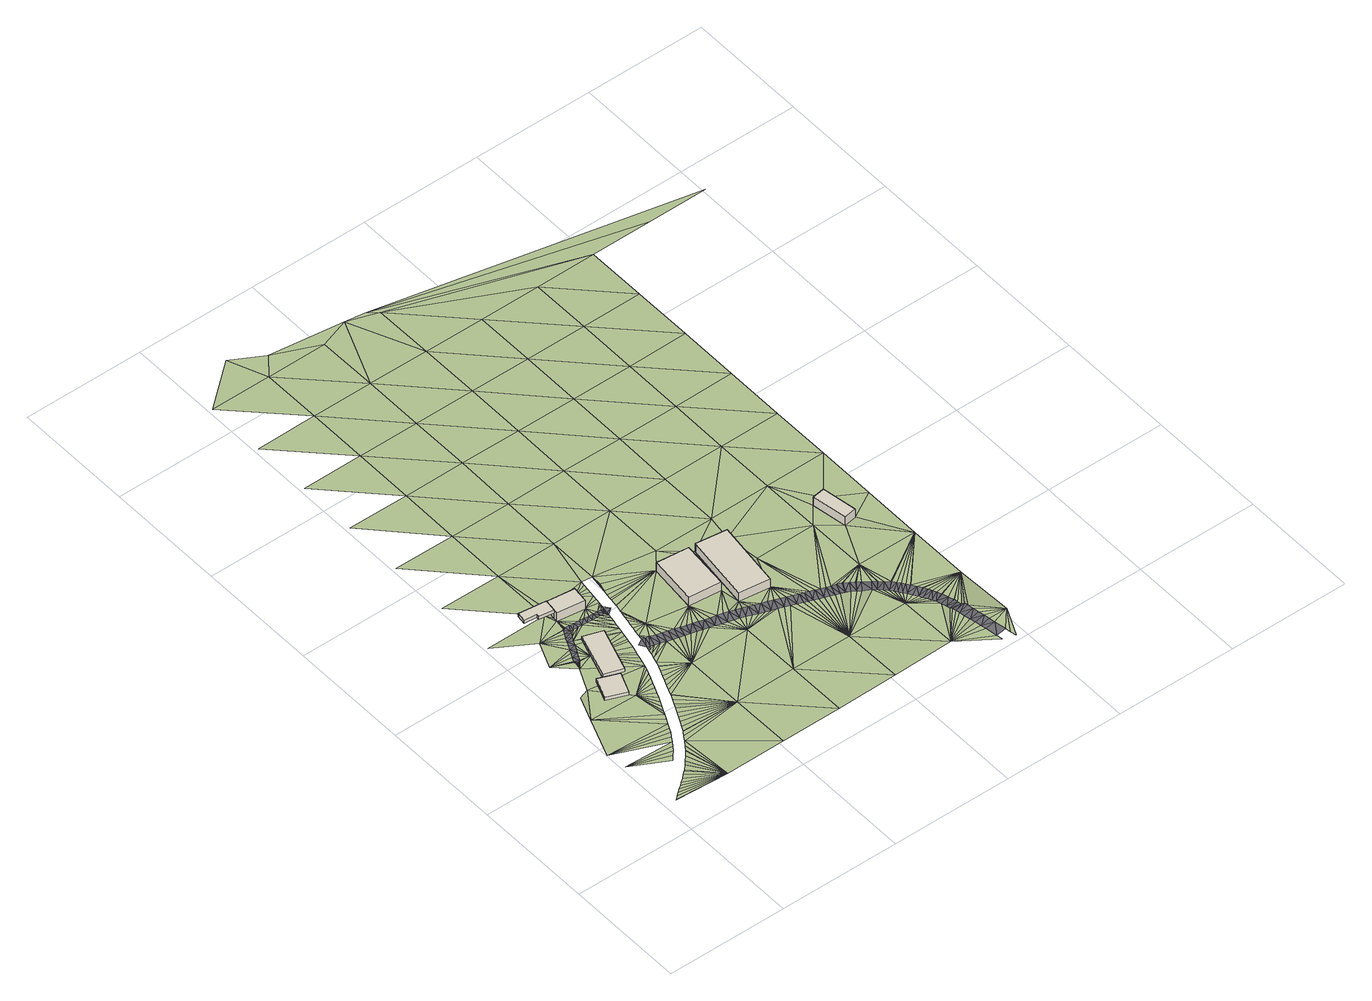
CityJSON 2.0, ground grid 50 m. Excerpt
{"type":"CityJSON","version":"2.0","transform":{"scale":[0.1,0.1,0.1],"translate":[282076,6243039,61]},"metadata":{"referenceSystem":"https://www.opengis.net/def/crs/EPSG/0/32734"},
"CityObjects":{
"building1":{"type":"Building","attributes":{"osm_building":"roof","osm_building:levels":"1","osm_layer":"1","ground_height":62.23,"bottom_roof_height":65.03,"roof_height":66.53},"geometry":[{"type":"Solid","lod":"1","boundaries":[[[[0,1,2,3]],[[1,4,5,2]],[[4,6,7,5]],[[6,0,3,7]],[[3,2,5,7]],[[6,4,1,0]]]]}]},
"building2":{"type":"Building","attributes":{"osm_building":"roof","osm_building:levels":"1","osm_layer":"1","ground_height":61.99,"bottom_roof_height":64.79,"roof_height":66.29},"geometry":[{"type":"Solid","lod":"1","boundaries":[[[[8,9,10,11]],[[9,12,13,10]],[[12,14,15,13]],[[14,8,11,15]],[[11,10,13,15]],[[14,12,9,8]]]]}]},
"building3":{"type":"Building","attributes":{"osm_building":"roof","osm_building:levels":"1","osm_layer":"1","ground_height":62.11,"bottom_roof_height":64.91,"roof_height":66.41},"geometry":[{"type":"Solid","lod":"1","boundaries":[[[[16,17,18,19]],[[17,20,21,18]],[[20,22,23,21]],[[22,24,25,23]],[[24,26,27,25]],[[26,16,19,27]],[[19,18,21,23,25,27]],[[26,24,22,20,17,16]]]]}]},
"building4":{"type":"Building","attributes":{"osm_building":"garage","osm_building:levels":"1","ground_height":62.11,"building_height":4.1,"roof_height":66.21,"plus_code":"4FRW3JCV+54C"},"geometry":[{"type":"Solid","lod":"1","boundaries":[[[[28,29,30,31]],[[29,32,33,30]],[[32,34,35,33]],[[34,36,37,35]],[[36,28,31,37]],[[31,30,33,35,37]],[[36,34,32,29,28]]]]}]},
"building5":{"type":"Building","attributes":{"osm_address":"G - Horticulture Research 2 Bellville 7530 Cape Town","osm_building":"greenhouse","osm_building:levels":"1","ground_height":62.23,"building_height":4.1,"roof_height":66.33,"plus_code":"4FRW3JCV+474"},"geometry":[{"type":"Solid","lod":"1","boundaries":[[[[38,39,40,41]],[[39,42,43,40]],[[42,44,45,43]],[[44,38,41,45]],[[41,40,43,45]],[[44,42,39,38]]]]}]},
"building6":{"type":"Building","attributes":{"osm_address":"H - Horticulture Research 1 Bellville 7530 Cape Town","osm_building":"greenhouse","osm_building:levels":"1","ground_height":62.29,"building_height":4.1,"roof_height":66.39,"plus_code":"4FRW3JCV+38Q"},"geometry":[{"type":"Solid","lod":"1","boundaries":[[[[46,47,48,49]],[[47,50,51,48]],[[50,52,53,51]],[[52,46,49,53]],[[49,48,51,53]],[[52,50,47,46]]]]}]},
"building7":{"type":"Building","attributes":{"osm_building":"service","osm_building:levels":"1","ground_height":62.6,"building_height":4.1,"roof_height":66.7,"plus_code":"4FRW3JCV+3GG"},"geometry":[{"type":"Solid","lod":"1","boundaries":[[[[54,55,56,57]],[[55,58,59,56]],[[58,60,61,59]],[[60,54,57,61]],[[57,56,59,61]],[[60,58,55,54]]]]}]},
"terrain1":{"type":"TINRelief","geometry":[{"type":"CompositeSurface","lod":"1","boundaries":[[[62,63,64]],[[64,63,65]],[[63,66,65]],[[66,63,67]],[[63,68,67]],[[69,68,63]],[[70,71,72]],[[63,73,69]],[[70,72,74]],[[63,75,73]],[[74,76,70]],[[75,63,77]],[[63,78,77]],[[79,70,76]],[[63,80,78]],[[81,82,83]],[[84,81,79]],[[80,63,85]],[[84,86,81]],[[85,63,87]],[[88,81,86]],[[89,87,63]],[[88,82,81]],[[90,89,63]],[[63,91,90]],[[92,93,83]],[[63,94,91]],[[82,95,83]],[[83,96,92]],[[97,83,95]],[[96,83,97]],[[94,63,98]],[[99,100,101]],[[102,96,97]],[[101,103,99]],[[103,104,99]],[[104,105,99]],[[106,99,105]],[[107,99,106]],[[108,99,107]],[[96,102,109]],[[110,94,111]],[[112,99,108]],[[112,113,99]],[[109,114,96]],[[115,116,100]],[[100,117,115]],[[116,101,100]],[[117,100,118]],[[118,100,119]],[[120,99,121]],[[100,122,119]],[[111,123,110]],[[122,100,124]],[[124,100,125]],[[125,100,126]],[[126,100,127]],[[127,100,128]],[[128,100,129]],[[129,100,130]],[[130,100,131]],[[100,132,131]],[[132,100,133]],[[100,134,133]],[[113,121,99]],[[134,100,135]],[[111,136,123]],[[135,100,137]],[[100,138,137]],[[139,96,114]],[[92,96,140]],[[100,92,140]],[[141,136,111]],[[142,143,120]],[[144,96,139]],[[138,100,145]],[[111,146,141]],[[144,147,96]],[[138,145,148]],[[149,148,145]],[[146,111,150]],[[149,145,151]],[[152,151,145]],[[145,153,152]],[[153,145,154]],[[155,96,147]],[[154,145,156]],[[120,121,157]],[[150,111,158]],[[111,94,98]],[[96,155,159]],[[160,156,145]],[[161,120,157]],[[162,158,111]],[[163,160,145]],[[96,159,164]],[[145,100,140]],[[165,120,161]],[[111,166,162]],[[163,145,167]],[[168,120,165]],[[96,164,169]],[[170,166,111]],[[171,120,168]],[[96,169,140]],[[172,120,171]],[[170,111,173]],[[120,172,29]],[[111,174,173]],[[120,29,142]],[[175,142,176]],[[145,140,177]],[[178,145,177]],[[179,180,181]],[[167,145,182]],[[180,183,184]],[[185,186,174]],[[187,29,172]],[[187,188,29]],[[145,178,189]],[[188,190,29]],[[190,191,29]],[[29,191,192]],[[29,192,193]],[[183,194,184]],[[193,195,29]],[[196,29,195]],[[196,197,29]],[[29,197,198]],[[189,199,145]],[[181,167,182]],[[200,29,198]],[[201,186,185]],[[180,179,183]],[[202,29,200]],[[199,203,145]],[[28,142,29]],[[204,179,181]],[[201,185,205]],[[203,206,145]],[[142,28,36]],[[174,111,185]],[[207,29,202]],[[205,185,208]],[[206,209,145]],[[210,145,209]],[[207,211,29]],[[212,208,185]],[[210,182,145]],[[204,181,213]],[[36,176,142]],[[212,185,214]],[[215,176,216]],[[214,185,217]],[[213,181,182]],[[218,217,185]],[[219,29,211]],[[220,111,98]],[[213,221,204]],[[222,218,223]],[[222,224,225]],[[225,226,227]],[[228,227,229]],[[211,230,219]],[[228,229,231]],[[221,232,233]],[[229,227,226]],[[213,232,221]],[[223,218,185]],[[219,230,234]],[[224,226,225]],[[235,233,236]],[[222,223,224]],[[236,233,232]],[[219,234,237]],[[238,239,240]],[[241,235,236]],[[36,242,176]],[[238,240,243]],[[241,244,245]],[[237,246,219]],[[241,236,244]],[[240,247,243]],[[248,216,249]],[[250,245,244]],[[251,245,250]],[[252,242,36]],[[223,185,253]],[[254,251,250]],[[255,243,256]],[[246,257,219]],[[251,254,258]],[[247,256,243]],[[258,254,259]],[[260,255,256]],[[261,246,262]],[[253,185,263]],[[252,219,264]],[[256,265,260]],[[262,266,267]],[[268,256,247]],[[261,257,246]],[[269,219,257]],[[266,270,267]],[[262,267,261]],[[265,256,271]],[[185,111,272]],[[269,264,219]],[[273,263,185]],[[271,256,274]],[[268,275,256]],[[220,276,111]],[[277,274,256]],[[278,277,256]],[[279,252,264]],[[280,273,185]],[[275,281,256]],[[279,282,252]],[[283,216,176]],[[252,282,284]],[[185,285,280]],[[281,286,256]],[[242,252,284]],[[287,249,288]],[[285,185,289]],[[242,283,176]],[[185,290,289]],[[272,111,276]],[[291,292,293]],[[286,42,256]],[[292,291,294]],[[272,290,185]],[[294,291,295]],[[296,295,291]],[[278,256,297]],[[286,298,42]],[[216,299,249]],[[278,297,300]],[[300,297,301]],[[302,288,303]],[[304,283,242]],[[298,305,42]],[[306,301,297]],[[307,306,297]],[[308,307,297]],[[42,305,309]],[[293,308,297]],[[299,216,283]],[[310,42,309]],[[291,293,297]],[[311,276,220]],[[42,297,256]],[[297,296,291]],[[310,312,42]],[[272,313,290]],[[296,297,304]],[[42,312,314]],[[315,313,272]],[[249,316,288]],[[314,317,42]],[[318,315,272]],[[319,303,320]],[[272,321,318]],[[322,319,320]],[[321,272,323]],[[299,316,249]],[[272,276,324]],[[323,272,325]],[[42,317,44]],[[304,326,283]],[[325,272,327]],[[304,297,328]],[[44,317,329]],[[330,327,272]],[[331,44,329]],[[288,332,303]],[[276,311,333]],[[272,334,330]],[[335,52,331]],[[335,336,52]],[[334,272,337]],[[338,324,276]],[[52,336,339]],[[326,299,283]],[[331,52,44]],[[288,316,332]],[[337,272,324]],[[338,276,340]],[[341,52,339]],[[333,340,276]],[[326,304,328]],[[52,341,342]],[[342,343,52]],[[320,344,322]],[[303,345,320]],[[297,346,328]],[[347,44,52]],[[52,343,348]],[[316,299,349]],[[303,332,345]],[[343,350,348]],[[44,347,346]],[[350,351,348]],[[352,340,333]],[[328,346,347]],[[349,299,326]],[[353,348,351]],[[354,352,333]],[[333,311,355]],[[353,356,348]],[[333,357,354]],[[344,320,358]],[[333,359,357]],[[348,356,360]],[[332,316,361]],[[362,359,333]],[[348,360,363]],[[320,345,358]],[[364,362,333]],[[348,363,365]],[[364,333,366]],[[326,328,367]],[[347,367,328]],[[365,368,348]],[[361,316,349]],[[369,366,333]],[[333,370,369]],[[371,348,368]],[[372,368,365]],[[370,333,373]],[[374,348,371]],[[368,375,371]],[[376,373,333]],[[345,332,377]],[[378,333,355]],[[371,375,379]],[[333,380,376]],[[347,374,367]],[[381,380,333]],[[349,326,382]],[[378,381,333]],[[377,332,361]],[[358,383,344]],[[370,373,384]],[[367,382,326]],[[345,383,358]],[[379,385,371]],[[386,387,388]],[[349,389,361]],[[390,385,379]],[[374,371,385]],[[387,391,388]],[[392,345,377]],[[386,385,390]],[[393,381,378]],[[355,394,378]],[[391,395,388]],[[395,396,388]],[[355,397,398]],[[393,378,399]],[[400,355,398]],[[392,383,345]],[[401,388,396]],[[355,400,402]],[[402,403,355]],[[378,404,399]],[[355,403,405]],[[406,355,405]],[[401,407,388]],[[408,404,378]],[[409,355,406]],[[349,382,389]],[[410,355,409]],[[355,410,411]],[[412,408,378]],[[411,413,355]],[[407,414,388]],[[394,355,413]],[[378,415,412]],[[414,416,388]],[[378,417,415]],[[417,378,418]],[[378,419,418]],[[416,420,388]],[[419,378,421]],[[378,422,421]],[[423,367,374]],[[422,378,424]],[[425,424,378]],[[394,425,378]],[[420,426,388]],[[388,385,386]],[[426,427,388]],[[388,427,428]],[[377,361,429]],[[388,428,430]],[[394,413,431]],[[361,389,429]],[[385,423,374]],[[382,367,432]],[[433,434,435]],[[436,383,392]],[[434,437,435]],[[434,438,437]],[[439,438,434]],[[434,440,439]],[[440,434,441]],[[436,442,383]],[[443,441,434]],[[434,444,443]],[[392,377,445]],[[446,447,448]],[[55,385,388]],[[446,449,447]],[[447,449,450]],[[451,452,430]],[[450,453,447]],[[454,452,451]],[[388,430,452]],[[455,447,453]],[[456,447,455]],[[447,457,444]],[[458,452,454]],[[447,459,457]],[[389,382,432]],[[456,460,447]],[[447,461,459]],[[447,460,462]],[[462,463,447]],[[464,447,463]],[[447,465,461]],[[452,458,466]],[[467,447,464]],[[447,468,465]],[[447,467,468]],[[466,469,452]],[[367,423,432]],[[448,452,469]],[[429,445,377]],[[434,447,444]],[[385,55,54]],[[423,385,54]],[[55,388,452]],[[392,470,436]],[[452,448,447]],[[389,471,429]],[[445,470,392]],[[54,60,423]],[[471,389,432]],[[472,55,452]],[[445,429,473]],[[472,474,60]],[[423,60,475]],[[452,474,472]],[[432,423,475]],[[473,429,471]],[[470,476,436]],[[470,445,477]],[[60,474,475]],[[442,436,478]],[[479,471,432]],[[477,445,473]],[[475,479,432]],[[480,473,471]],[[470,477,476]],[[480,471,479]],[[478,436,476]],[[477,473,481]],[[480,481,473]],[[482,476,477]],[[482,477,481]],[[478,483,442]],[[478,476,482]],[[483,484,442]]]}]},
"road1":{"type":"Road","attributes":{"osm_highway":"service","osm_lanes":"1","osm_surface":"asphalt"},"geometry":[{"type":"MultiSurface","lod":"1","boundaries":[[[127,128,129]],[[127,129,130]],[[124,118,119]],[[124,119,122]],[[130,126,127]],[[124,125,126]],[[124,115,118]],[[126,103,124]],[[126,130,138]],[[138,130,132]],[[134,132,133]],[[134,135,137]],[[134,137,132]],[[138,132,137]],[[153,138,148]],[[151,148,149]],[[152,153,148]],[[138,153,108]],[[148,151,152]],[[105,126,138]],[[131,132,130]],[[108,153,154]],[[103,105,104]],[[105,103,126]],[[116,103,101]],[[105,108,106]],[[116,115,124]],[[103,116,124]],[[106,108,107]],[[115,117,118]],[[154,112,108]],[[105,138,108]],[[156,112,154]],[[113,160,121]],[[160,113,112]],[[121,167,157]],[[167,161,157]],[[163,121,160]],[[112,156,160]],[[121,163,167]],[[181,180,161]],[[181,161,167]],[[161,180,165]],[[180,184,165]],[[165,184,168]],[[184,194,168]],[[202,194,183]],[[171,168,194]],[[233,234,221]],[[204,207,179]],[[183,179,207]],[[204,221,230]],[[237,233,235]],[[245,237,241]],[[251,246,245]],[[266,258,259]],[[267,270,485]],[[485,270,259]],[[259,254,485]],[[251,258,262]],[[235,241,237]],[[259,270,266]],[[171,187,172]],[[192,190,187]],[[187,190,188]],[[191,190,192]],[[187,171,192]],[[193,196,195]],[[196,193,192]],[[196,192,197]],[[200,198,197]],[[171,197,192]],[[171,200,197]],[[194,200,171]],[[183,207,202]],[[204,211,207]],[[237,245,246]],[[234,233,237]],[[251,262,246]],[[221,234,230]],[[194,202,200]],[[204,230,211]],[[258,266,262]]]}]},
"road2":{"type":"Road","attributes":{"osm_access":"private","osm_highway":"service","osm_is_in":"Bellville Campus, Cape Peninsula University of Technology, Bellville, Western Cape, South Africa","osm_lanes":"2","osm_maxspeed":"30","osm_name":"Mabaleng Way"},"geometry":[{"type":"MultiSurface","lod":"1","boundaries":[[[231,239,486]],[[231,229,240]],[[240,239,231]],[[247,229,226]],[[229,247,240]],[[224,247,226]],[[247,224,268]],[[268,224,223]],[[268,223,275]],[[275,223,253]],[[281,275,253]],[[281,253,263]],[[286,281,263]],[[286,263,273]],[[298,286,273]],[[273,280,298]],[[298,280,305]],[[309,280,285]],[[305,280,309]],[[289,309,285]],[[289,310,309]],[[290,312,289]],[[289,312,310]],[[290,313,312]],[[313,314,312]],[[313,315,317]],[[314,313,317]],[[315,318,317]],[[318,329,317]],[[318,321,331]],[[318,331,329]],[[321,323,331]],[[323,335,331]],[[323,336,335]],[[323,325,339]],[[323,339,336]],[[327,341,325]],[[325,341,339]],[[341,327,330]],[[341,330,342]],[[343,330,334]],[[342,330,343]],[[334,337,343]],[[350,343,337]],[[324,351,337]],[[351,350,337]],[[351,324,338]],[[338,353,351]],[[340,356,338]],[[338,356,353]],[[356,340,352]],[[360,356,352]],[[354,363,352]],[[352,363,360]],[[363,354,357]],[[357,365,363]],[[357,359,365]],[[359,372,365]],[[368,372,359]],[[362,375,359]],[[375,368,359]],[[375,362,364]],[[364,379,375]],[[366,390,364]],[[364,390,379]],[[390,366,369]],[[386,390,369]],[[386,369,370]],[[370,387,386]],[[370,384,387]],[[387,384,391]],[[401,384,373]],[[384,396,391]],[[384,401,396]],[[376,401,373]],[[395,391,396]],[[376,407,401]],[[416,376,380]],[[376,414,407]],[[376,416,414]],[[380,381,416]],[[420,381,393]],[[381,420,416]],[[393,399,428]],[[393,426,420]],[[426,393,427]],[[428,399,404]],[[427,393,428]],[[404,408,454]],[[412,454,408]],[[404,430,428]],[[458,412,415]],[[430,404,451]],[[451,404,454]],[[415,417,466]],[[454,412,458]],[[400,398,438]],[[417,418,446]],[[402,400,438]],[[458,415,466]],[[446,418,419]],[[440,403,402]],[[440,405,403]],[[466,417,469]],[[438,398,437]],[[448,469,417]],[[421,453,419]],[[405,443,406]],[[448,417,446]],[[406,443,409]],[[421,422,455]],[[422,424,455]],[[402,438,439]],[[409,457,410]],[[402,439,440]],[[459,411,410]],[[456,424,425]],[[459,413,411]],[[449,446,419]],[[461,431,413]],[[464,425,394]],[[431,464,394]],[[449,419,450]],[[405,440,441]],[[450,419,453]],[[441,443,405]],[[453,421,455]],[[444,409,443]],[[444,457,409]],[[455,424,456]],[[457,459,410]],[[460,456,425]],[[413,459,461]],[[460,425,462]],[[462,425,463]],[[463,425,464]],[[431,461,465]],[[467,464,431]],[[467,431,465]],[[465,468,467]]]}]}
},
"vertices":[
[184,741,40],[149,652,40],[149,652,55],[184,741,55],[230,620,40],[230,620,55],[266,709,40],[266,709,55],
[277,934,38],[214,744,38],[214,744,53],[277,934,53],[292,719,38],[292,719,53],[355,908,38],[355,908,53],
[291,1144,39],[177,1158,39],[177,1158,54],[291,1144,54],[172,1119,39],[172,1119,54],[224,1113,39],[224,1113,54],[222,1101,39],[222,1101,54],[284,1093,39],[284,1093,54],
[284,1093,11],[283,1076,11],[283,1076,52],[284,1093,52],[398,1062,11],[398,1062,52],[406,1130,11],[406,1130,52],[291,1144,11],[291,1144,52],
[836,1036,12],[702,1049,12],[702,1049,53],[836,1036,53],[682,847,12],[682,847,53],[816,833,12],[816,833,53],
[956,737,12],[993,1018,12],[993,1018,54],[956,737,54],[866,1035,12],[866,1035,54],[829,753,12],[829,753,54],
[1322,950,16],[1345,804,16],[1345,804,57],[1322,950,57],[1396,812,16],[1396,812,57],[1373,958,16],[1373,958,57],
[48,140,16],[265,125,18],[50,141,16],[63,152,16],[76,163,16],[90,174,16],[103,184,16],[116,195,16],[16,375,14],[160,297,16],[176,315,16],[130,206,16],[191,331,16],[144,218,18],[203,349,16],[158,230,18],[161,232,18],[216,368,16],[177,250,18],[3,460,14],[260,445,16],[69,630,12],[228,387,16],[193,267,16],[241,405,16],[208,285,16],[250,424,16],[224,303,16],[226,305,16],[239,324,16],[151,751,10],[111,736,12],[252,344,16],[270,466,16],[265,625,12],[280,486,16],[513,125,20],[123,919,11],[198,849,10],[204,884,10],[290,507,12],[204,885,10],[204,886,10],[204,887,10],[204,888,10],[204,889,10],[205,890,10],[300,527,12],[265,363,16],[513,375,16],[213,908,10],[222,925,10],[310,548,12],[204,882,10],[204,883,10],[205,881,10],[205,880,10],[206,879,10],[170,1031,11],[231,942,10],[206,878,10],[278,382,16],[207,877,10],[208,877,10],[209,876,10],[210,876,10],[211,875,10],[212,875,10],[213,875,10],[214,874,10],[215,874,10],[216,875,10],[217,875,10],[218,875,10],[279,384,16],[219,875,10],[220,876,10],[320,568,12],[379,717,12],[289,405,16],[265,1124,11],[16,1124,12],[329,589,12],[265,874,10],[300,426,16],[338,612,12],[221,876,10],[222,877,10],[310,446,16],[223,878,10],[223,879,10],[224,880,10],[224,881,10],[347,634,12],[233,898,10],[239,959,10],[320,467,16],[356,656,12],[242,915,10],[248,977,10],[330,487,16],[250,932,10],[365,678,12],[256,994,10],[340,508,12],[259,950,10],[265,1011,11],[374,699,12],[350,529,12],[274,1028,11],[274,1029,11],[360,549,12],[361,551,12],[16,1374,13],[265,1374,11],[385,737,12],[391,757,11],[322,1009,11],[276,984,10],[267,967,10],[423,894,11],[302,1011,11],[285,1001,11],[513,625,13],[370,573,12],[275,1030,11],[275,1031,11],[396,777,11],[276,1032,11],[277,1033,11],[278,1033,11],[279,1034,11],[290,1012,11],[280,1034,11],[281,1034,11],[282,1034,11],[283,1035,11],[399,787,11],[284,1034,11],[379,595,12],[304,1033,11],[407,815,11],[341,1008,11],[388,617,12],[413,844,11],[324,1031,11],[397,639,13],[415,854,11],[419,874,11],[343,1030,11],[406,661,13],[427,914,11],[415,683,13],[16,1623,15],[265,1623,13],[416,686,13],[422,705,13],[398,1062,12],[762,125,21],[361,1006,11],[427,725,13],[514,762,11],[492,769,11],[433,745,13],[470,775,11],[439,764,11],[442,774,11],[456,779,11],[363,1028,11],[444,783,11],[431,934,11],[381,1004,11],[383,1026,11],[400,1003,12],[435,954,11],[402,1025,12],[456,835,11],[454,825,11],[468,821,11],[401,1003,12],[470,1171,12],[458,845,11],[439,974,11],[417,1002,12],[419,1024,12],[483,817,11],[16,1873,18],[265,1873,17],[441,984,11],[434,1001,12],[406,1130,12],[536,756,11],[442,989,11],[462,865,11],[513,874,11],[452,1052,12],[441,1000,12],[444,1000,12],[466,885,11],[451,1042,12],[435,1023,12],[558,750,11],[458,1092,12],[470,905,11],[442,1022,12],[449,1033,12],[505,811,11],[455,1072,12],[448,1022,12],[474,925,11],[762,625,15],[580,743,13],[478,945,11],[527,805,11],[762,375,18],[482,965,11],[484,975,11],[461,1112,12],[602,737,13],[549,798,11],[464,1132,12],[513,1374,11],[467,1152,12],[624,731,13],[571,792,11],[16,2123,17],[265,2123,17],[646,724,15],[668,718,15],[513,1124,12],[505,1106,12],[502,1086,12],[508,1126,12],[511,1145,12],[514,1165,12],[702,1049,14],[593,786,11],[513,1623,15],[490,1005,12],[490,1006,12],[16,2373,17],[265,2373,18],[514,1166,12],[615,779,11],[494,1036,12],[496,1046,12],[499,1066,12],[637,773,11],[659,767,12],[1010,125,25],[681,760,12],[690,712,15],[703,754,12],[712,705,15],[513,1873,19],[725,748,15],[734,699,15],[16,2622,16],[265,2622,17],[756,693,15],[203,2776,17],[778,687,15],[908,638,17],[799,679,15],[762,1374,14],[820,671,15],[762,1124,14],[747,741,15],[842,662,15],[769,735,15],[513,2123,19],[1010,375,20],[864,654,15],[791,729,15],[792,728,15],[886,646,15],[929,630,17],[814,720,15],[951,622,17],[836,712,15],[858,704,15],[879,696,15],[329,2703,17],[513,2373,19],[836,1036,14],[866,1035,14],[956,737,17],[762,1623,16],[901,687,17],[923,679,17],[973,614,17],[945,671,17],[995,605,17],[1259,125,32],[967,663,17],[1012,599,17],[513,2622,17],[1029,593,17],[988,655,17],[762,1873,19],[1047,586,17],[1010,647,17],[1066,579,17],[1027,640,17],[1084,572,17],[1010,1124,13],[1045,634,17],[1103,565,17],[1121,558,17],[1010,874,13],[1044,634,17],[1154,542,19],[993,1018,13],[1063,627,17],[1172,531,19],[762,2123,20],[1259,375,24],[1081,620,17],[1185,520,19],[1214,498,24],[1010,1374,12],[635,2663,17],[1137,552,19],[1259,874,16],[1118,606,17],[1137,599,19],[1259,625,19],[1010,1623,15],[1100,613,17],[1155,593,19],[762,2373,18],[1227,488,24],[1355,294,24],[1157,592,19],[1159,591,19],[1403,21,34],[1399,46,34],[1242,473,24],[1391,94,34],[1177,579,19],[1387,118,34],[1383,143,34],[1257,457,24],[1379,167,32],[1375,191,32],[1196,568,19],[1266,446,24],[1371,215,32],[1369,230,32],[1366,245,32],[1276,433,24],[1364,260,24],[1198,566,19],[1285,420,24],[1212,555,19],[1295,408,24],[1306,390,24],[1317,372,24],[1241,533,19],[1325,358,24],[1333,343,24],[1259,1124,15],[1341,328,24],[1348,315,24],[1255,522,19],[1257,520,19],[1273,504,19],[1010,1873,18],[1289,487,24],[1362,273,24],[1259,1374,15],[1451,4,34],[1507,125,34],[1447,29,34],[762,2622,16],[1443,53,34],[1435,101,34],[1431,126,34],[1427,150,34],[1423,174,34],[719,2652,16],[1419,198,34],[1415,223,34],[1010,2123,18],[1343,413,24],[1507,375,20],[1331,432,24],[1355,395,24],[1356,393,24],[1291,485,24],[1507,625,18],[1364,378,24],[1301,472,24],[1372,364,24],[1379,349,24],[1412,238,34],[1311,459,24],[1410,253,20],[1387,334,20],[1407,268,20],[1388,332,20],[1389,331,20],[1396,308,20],[1405,283,20],[1320,446,24],[1404,286,20],[1404,284,20],[1330,433,24],[1010,2373,18],[1259,1623,16],[1396,812,19],[1259,1873,18],[1507,874,19],[1507,1124,19],[1259,2373,18],[1259,2123,18],[1507,2373,19],[1507,1374,18],[1507,1623,19],[1507,1873,20],[1507,2123,20],[1756,2373,19],[2005,2373,19],
[468,1009,12],
[429,810,11]
]}
